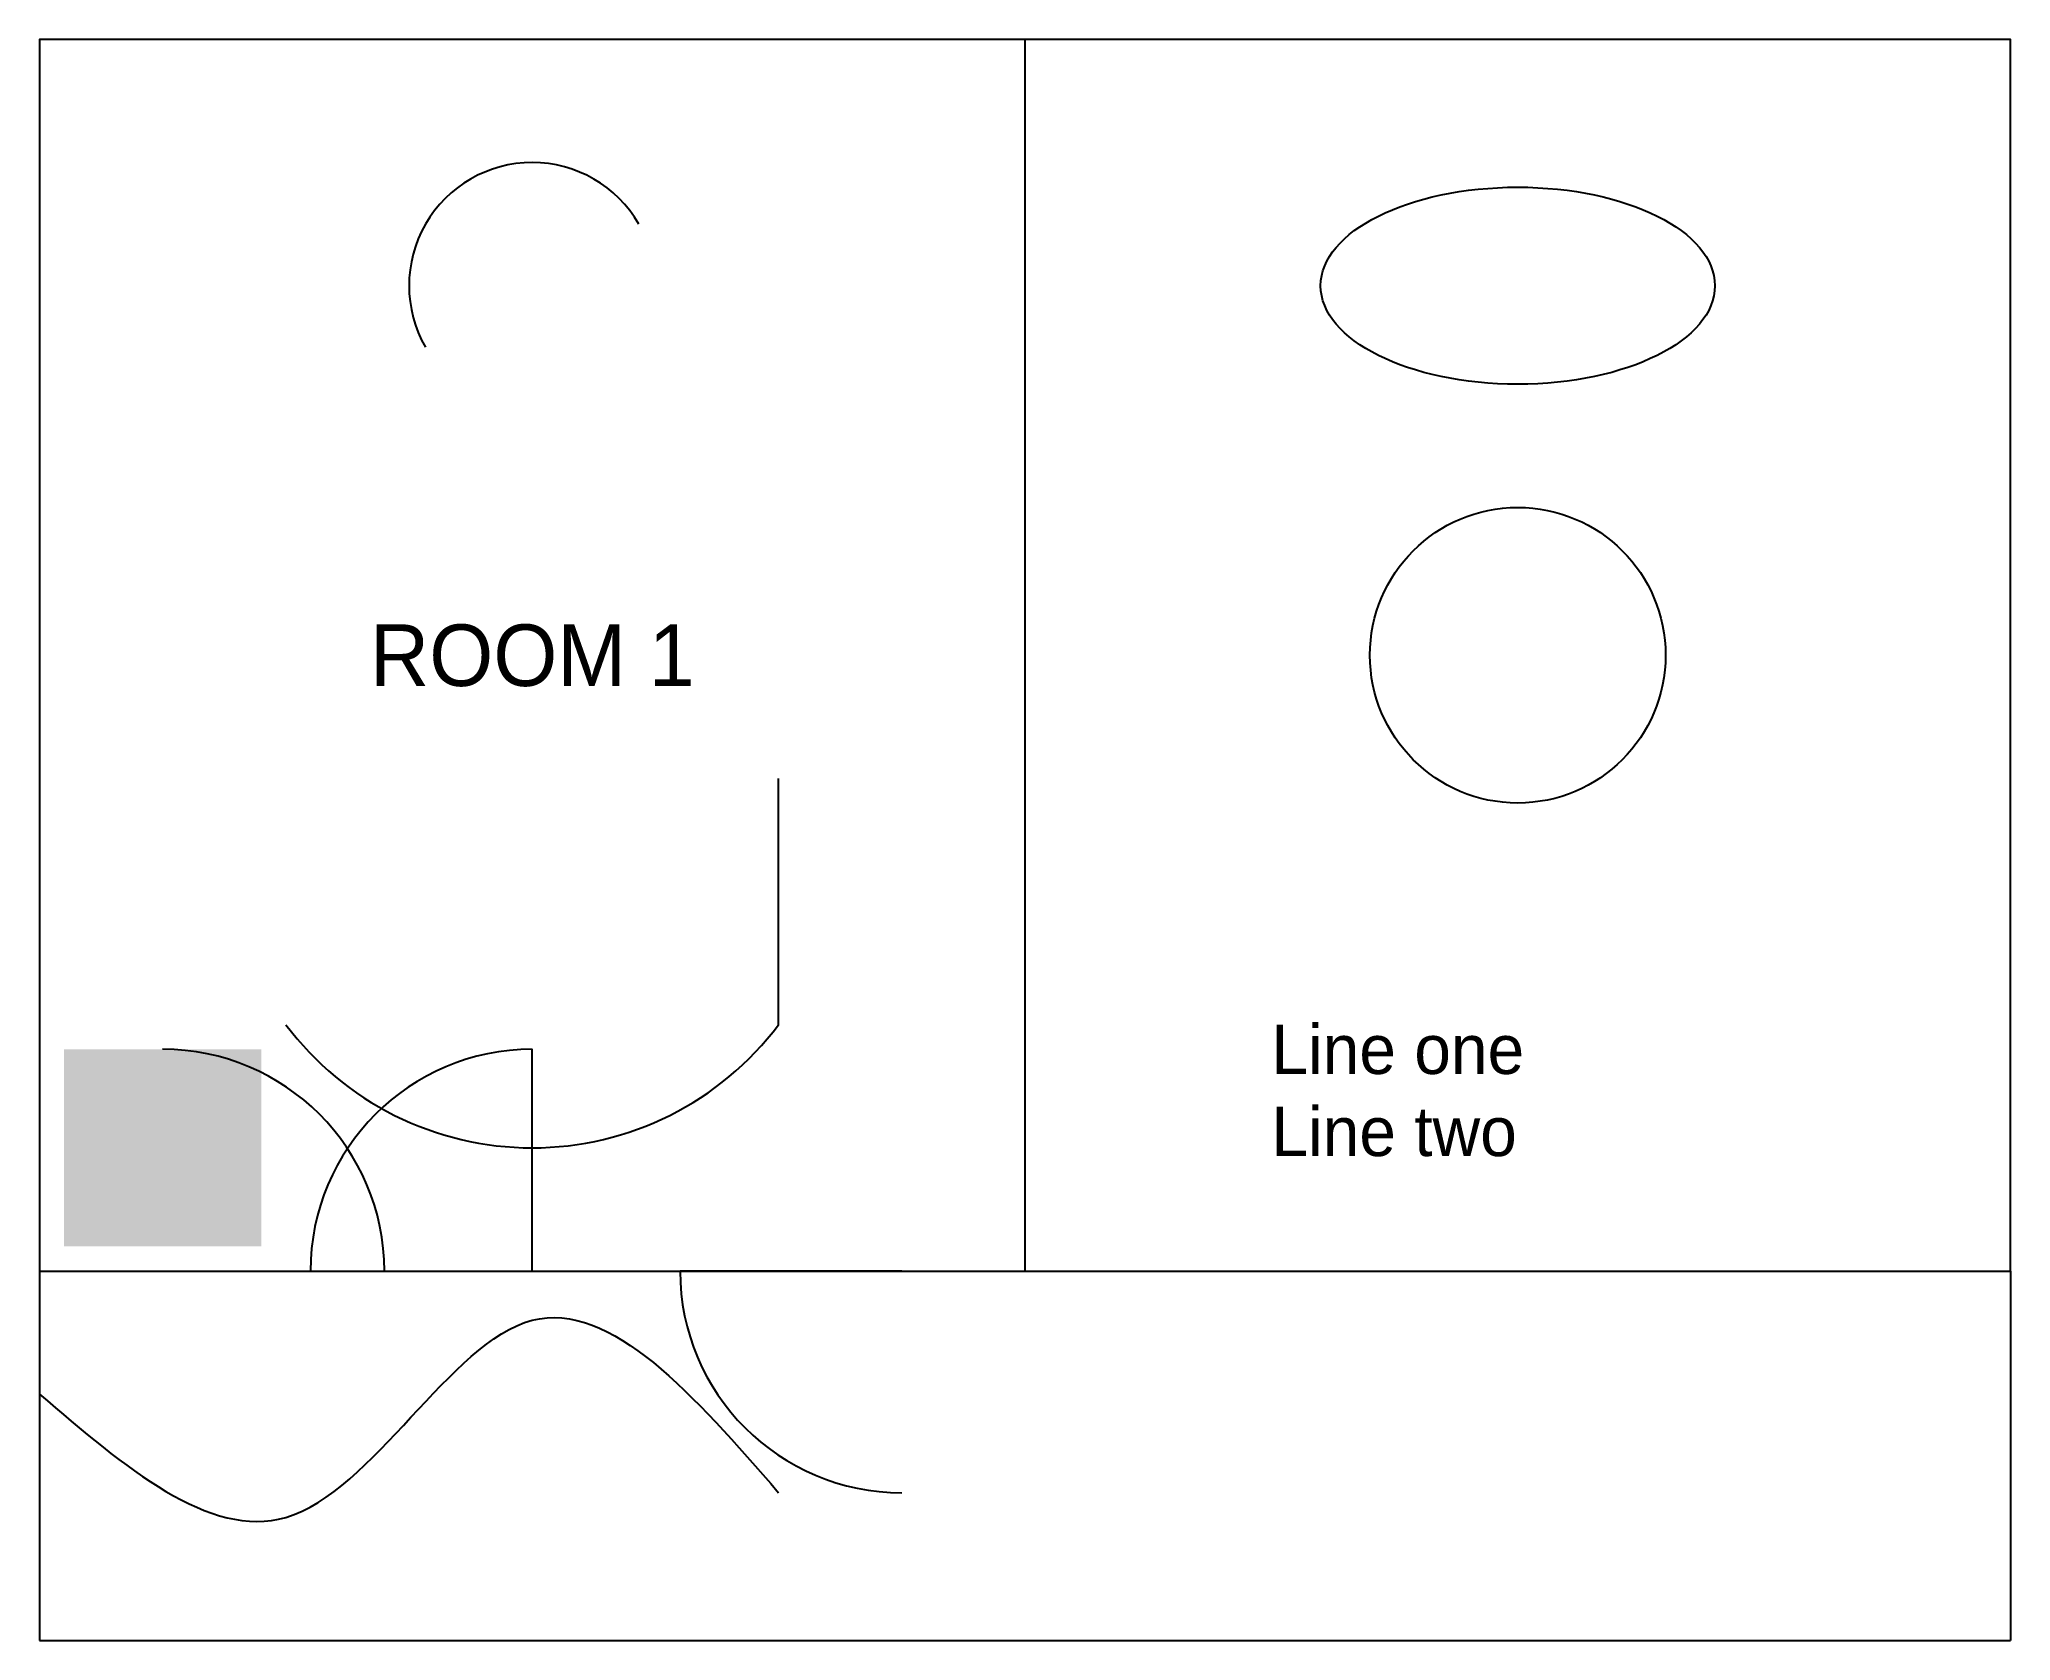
# Model space of a CAD drawing. Header units: millimetres. Extents: x 0 to 8000, y -1500 to 5000.
import ezdxf
from ezdxf.enums import TextEntityAlignment as Align

# ---------------------------------------------------------------- set-up
doc = ezdxf.new("R2010")
doc.units = ezdxf.units.MM
for name, color, linetype in [('DOORS', 3, 'Continuous'), ('NOTES', 2, 'Continuous'), ('WALLS', 7, 'Continuous')]:
    doc.layers.add(name, color=color, linetype=linetype)
doc.styles.add('OpenSansCondensed-Light', font='OpenSansCondensed-Light.ttf')
doc.dimstyles.new('EZDXF', dxfattribs={"dimtxt": 0.25, "dimasz": 0.175, "dimexe": 0.375, "dimexo": 0.125, "dimgap": 0.1, "dimtad": 1, "dimlfac": 100, "dimzin": 12, "dimdsep": 46, "dimtxsty": 'OpenSansCondensed-Light', "dimblk": 'ARCHTICK', "dimcen": 2.5, "dimazin": 3, "dimtfac": 0.5, "dimtmove": 2, "dimatfit": 3})

# ---------------------------------------------------------------- blocks, each defined once
blk = doc.blocks.new('DOOR')
blk.add_line((0, 0), (900, 0))
blk.add_arc((0, 0), 900, 0, 90)
blk = doc.blocks.new('_ARCHTICK')
at = {"color": 0, "linetype": 'BYBLOCK', "const_width": 0.15}
blk.add_lwpolyline([(-0.5, -0.5), (0.5, 0.5)], dxfattribs=at)

msp = doc.modelspace()

# ---------------------------------------------------------------- hatches: boundary and pattern name
msp.add_hatch(color=1).paths.add_polyline_path([(100, 100), (900, 100), (900, 900), (100, 900)])

# ---------------------------------------------------------------- linework, layer by layer
at = {"layer": 'NOTES'}
msp.add_circle((6000, 2500), 600, dxfattribs=at)
msp.add_arc((2000, 4000), 500, 30, 210, dxfattribs=at)
msp.add_ellipse((6000, 4000), major_axis=(800, 0), ratio=0.5, dxfattribs=at)
msp.add_spline([(0, -500), (1000, -1000), (2000, -200), (3000, -900)], degree=3, dxfattribs=at)
at = {"layer": 'WALLS'}
msp.add_line((4000, 0), (4000, 5000), dxfattribs=at)
msp.add_lwpolyline([(0, 0), (8000, 0), (8000, 5000), (0, 5000)], close=True, dxfattribs=at)
msp.add_lwpolyline([(1000, 1000, 0.5), (3000, 1000), (3000, 2000)], format="xyb", dxfattribs=at)

# ---------------------------------------------------------------- block references
at = {"layer": 'DOORS'}
msp.add_blockref('DOOR', (500, 0), dxfattribs=at)
for p, rotation in [((2000, 0), 90), ((3500, 0), 180)]:
    msp.add_blockref('DOOR', p, dxfattribs=dict(at, rotation=rotation))

# ---------------------------------------------------------------- texts
at = {"layer": 'NOTES'}
msp.add_text('ROOM 1', height=250, dxfattribs=at).set_placement((2000, 2500), align=Align.MIDDLE_CENTER)
at = {"layer": 'NOTES', "insert": (5000, 1000), "char_height": 200, "attachment_point": 1}
msp.add_mtext('Line one\\PLine two', dxfattribs=at)

# ---------------------------------------------------------------- dimensions: what is measured, and where the dimension line sits
at = {"layer": 'NOTES'}
msp.add_linear_dim(base=(0, -1500), p1=(0, 0), p2=(8000, 0), dimstyle='EZDXF', dxfattribs=at).render()

doc.saveas('drawing.dxf')
